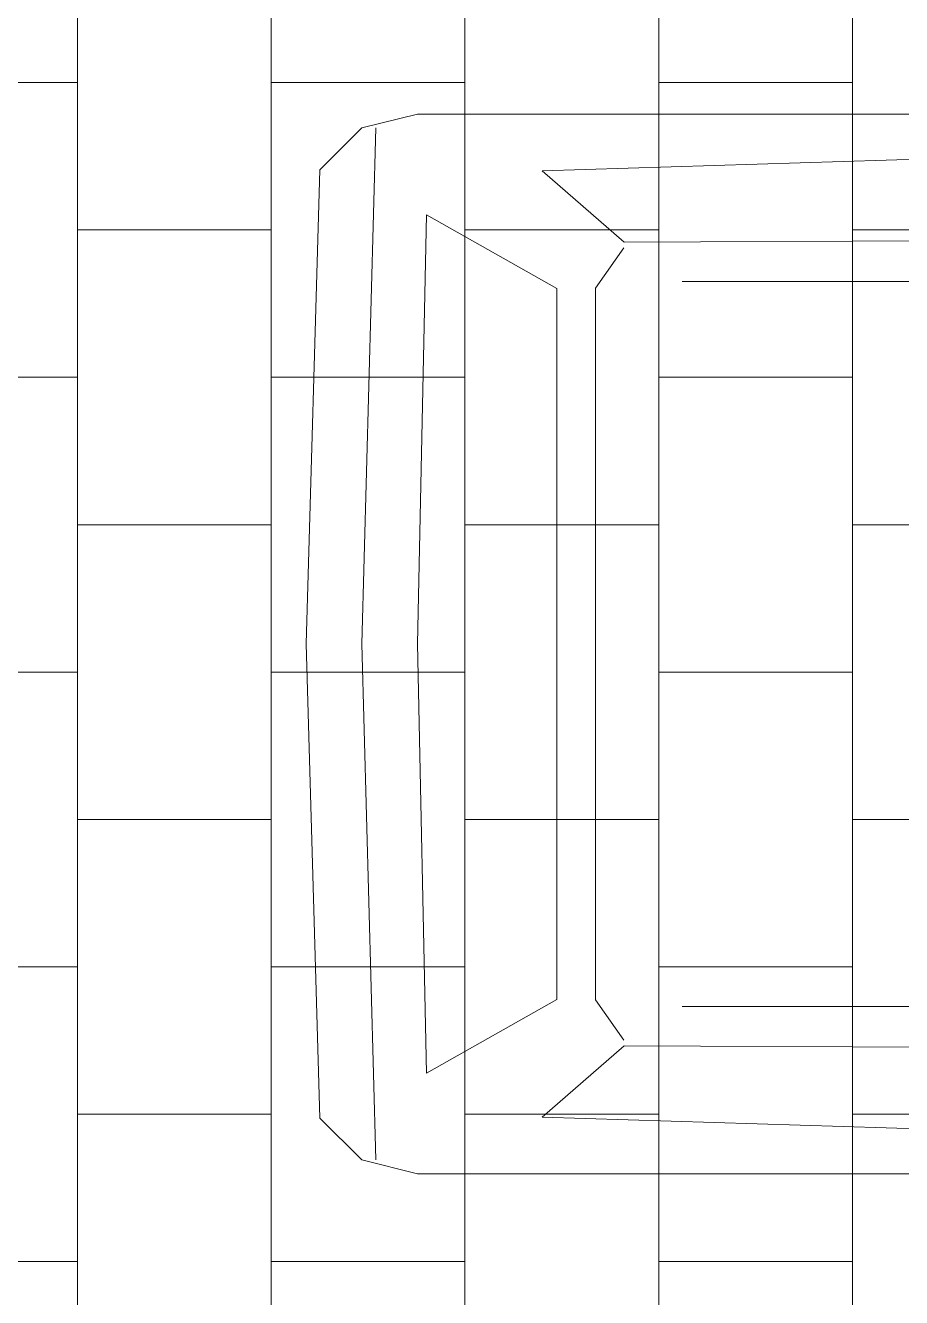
# Model space of a CAD drawing. Header units: millimetres. Extents: x 1832547 to 2001569, y -558009 to -417808.
# Drawn here: x 1892825 to 1894238, y -437738 to -435688 of the extents above; entities that cross this region are included whole.
import ezdxf

# ---------------------------------------------------------------- set-up
doc = ezdxf.new("R2010")
doc.units = ezdxf.units.MM
doc.header["$MEASUREMENT"] = 0
doc.layers.get('0').update_dxf_attribs({"linetype": 'CONTINUOUS'})
doc.layers.add('CA.thay 145', color=145, linetype='CONTINUOUS', lineweight=18)
doc.layers.add('CA.vat lieu 08', color=8, linetype='CONTINUOUS', lineweight=5)

# ---------------------------------------------------------------- blocks, each defined once
blk = doc.blocks.new('A$Cf8daba99')
at = {"layer": 'CA.thay 145', "ltscale": 20}
for p, q in [((13635.5, 9506.9), (13549.9, 9485.5)), ((17573.4, 9506.9), (13635.5, 9506.9)), ((13549.9, 9485.5), (13485.7, 9421.3)), ((13571.3, 9485.5), (13549.9, 8693.7)), ((14773.4, 9449), (13826.8, 9419.9)), ((13485.7, 9421.3), (13464.3, 8693.7)), ((13826.8, 9419.9), (13952.7, 9310.4)), ((13649.2, 9352.3), (13635.5, 8693.7)), ((13849.5, 9239.2), (13649.2, 9352.3)), ((13952.7, 9310.4), (14887.9, 9314.1)), ((13952.6, 9301.7), (13908.6, 9239.8)), ((13849.5, 8693.7), (13849.5, 9239.2)), ((13908.6, 9239.8), (13908.6, 8693.7)), ((16032.5, 9250.1), (14042.1, 9250.1)), ((13485.7, 7966), (13464.3, 8693.7)), ((13571.3, 7901.8), (13549.9, 8693.7)), ((13649.2, 8035), (13635.5, 8693.7)), ((13849.5, 8693.7), (13849.5, 8148.1)), ((13908.6, 8147.6), (13908.6, 8693.7)), ((13849.5, 8148.1), (13649.2, 8035)), ((13952.6, 8085.6), (13908.6, 8147.6)), ((16032.5, 8137.2), (14042.1, 8137.2)), ((13826.8, 7967.4), (13952.7, 8077)), ((13952.7, 8077), (14887.9, 8073.2)), ((13549.9, 7901.8), (13485.7, 7966)), ((14773.4, 7938.3), (13826.8, 7967.4)), ((13635.5, 7880.4), (13549.9, 7901.8)), ((17573.4, 7880.4), (13635.5, 7880.4))]:
    blk.add_line(p, q, dxfattribs=at)

msp = doc.modelspace()

# ---------------------------------------------------------------- hatches: boundary and pattern name
at = {"layer": 'CA.thay 145', "ltscale": 100}
h = msp.add_hatch(dxfattribs=at)
h.set_pattern_fill('GRASS', color=256, scale=100, pattern_type=2)
h.set_pattern_definition([(90, (1892883.23, -437123.656), (-70.7107, 70.7107), [18.75, -122.6714]), (45, (1892883.23, -437123.66), (-70.7107, 70.7107), [18.75, -81.25]), (135, (1892883.23, -437123.66), (-70.7107, -70.7107), [18.75, -81.25])])
h.paths.add_polyline_path([(1887516.2, -438855.1), (1887516.2, -439055.1), (1887516.2, -439187.3), (1898250.3, -439700.5), (1898250.3, -439305.1, 0.414214), (1897800.3, -438855.1)])
h.paths.add_polyline_path([(1887516.2, -435257.3), (1887516.2, -435307), (1887516.2, -435555.1), (1897800.3, -435555.1, 0.414214), (1898250.3, -435105.1), (1898250.3, -434546.8)])
at = {"layer": 'CA.vat lieu 08', "ltscale": 1000}
h = msp.add_hatch(dxfattribs=at)
h.set_pattern_fill('APPIANRN', color=256, scale=50, angle=90, pattern_type=2)
h.set_pattern_definition([(90, (1892908.23, -437205.12), (-312.5, 2e-14), []), (180, (1892908.23, -437205.12), (-312.5, -237.5), [312.5, -312.5])])
h.paths.add_polyline_path([(1897800.3, -438805.1, -0.414214), (1898300.3, -439305.1), (1898300.3, -435105.1, -0.414214), (1897800.3, -435605.1), (1887516.2, -435605.1), (1887516.2, -438805.1)])

# ---------------------------------------------------------------- block references
at = {"xscale": -1.05, "yscale": 1.05, "zscale": 1.05, "rotation": 180}
msp.add_blockref('A$Cf8daba99', (1879139.7, -427556.2), dxfattribs=at)

doc.saveas('drawing.dxf')
